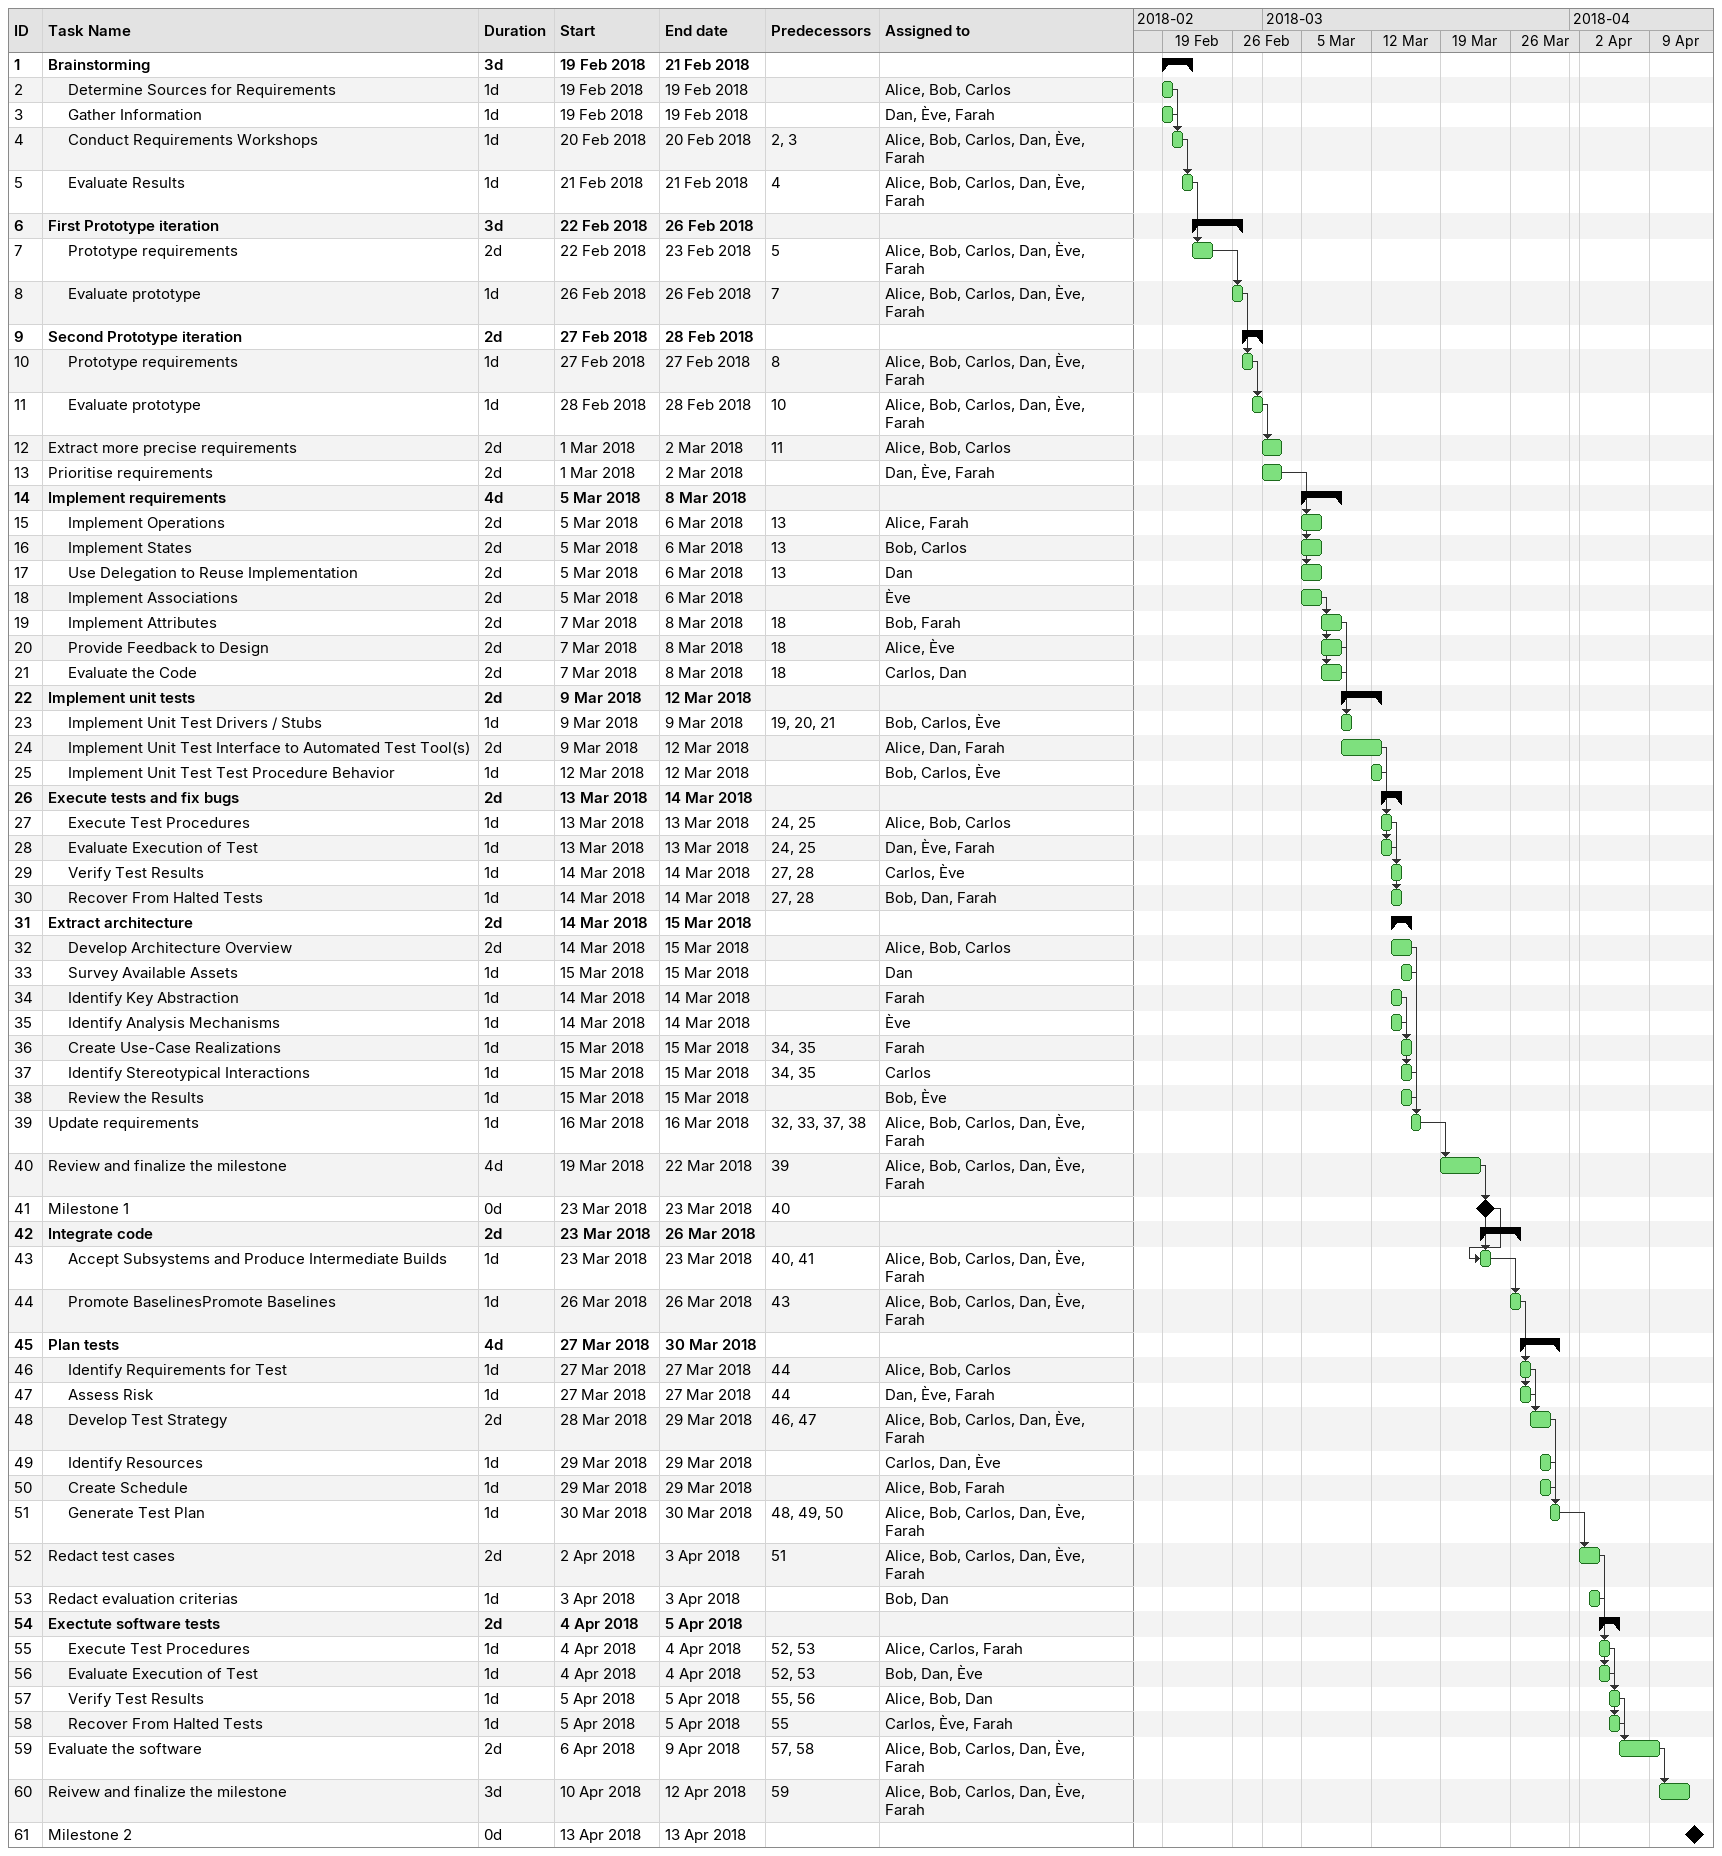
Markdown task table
| ID | Level | Task | Duration | Start | Finish | Predecessors | Resources |
|---|---|---|---|---|---|---|---|
| 1 | 1 | **Brainstorming** | 3d | 2018-02-19 | 2018-02-21 |  |  |
| 2 | 2 | Determine Sources for Requirements | 1d | 2018-02-19 | 2018-02-19 |  | Alice, Bob, Carlos |
| 3 | 2 | Gather Information | 1d | 2018-02-19 | 2018-02-19 |  | Dan, Ève, Farah |
| 4 | 2 | Conduct Requirements Workshops | 1d | 2018-02-20 | 2018-02-20 | 2, 3 | Alice, Bob, Carlos, Dan, Ève, Farah |
| 5 | 2 | Evaluate Results | 1d | 2018-02-21 | 2018-02-21 | 4 | Alice, Bob, Carlos, Dan, Ève, Farah |
| 6 | 1 | **First Prototype iteration** | 3d | 2018-02-22 | 2018-02-26 |  |  |
| 7 | 2 | Prototype requirements | 2d | 2018-02-22 | 2018-02-23 | 5 | Alice, Bob, Carlos, Dan, Ève, Farah |
| 8 | 2 | Evaluate prototype | 1d | 2018-02-26 | 2018-02-26 | 7 | Alice, Bob, Carlos, Dan, Ève, Farah |
| 9 | 1 | **Second Prototype iteration** | 2d | 2018-02-27 | 2018-02-28 |  |  |
| 10 | 2 | Prototype requirements | 1d | 2018-02-27 | 2018-02-27 | 8 | Alice, Bob, Carlos, Dan, Ève, Farah |
| 11 | 2 | Evaluate prototype | 1d | 2018-02-28 | 2018-02-28 | 10 | Alice, Bob, Carlos, Dan, Ève, Farah |
| 12 | 1 | Extract more precise requirements | 2d | 2018-03-01 | 2018-03-02 | 11 | Alice, Bob, Carlos |
| 13 | 1 | Prioritise requirements | 2d | 2018-03-01 | 2018-03-02 |  | Dan, Ève, Farah |
| 14 | 1 | **Implement requirements** | 4d | 2018-03-05 | 2018-03-08 |  |  |
| 15 | 2 | Implement Operations | 2d | 2018-03-05 | 2018-03-06 | 13 | Alice, Farah |
| 16 | 2 | Implement States | 2d | 2018-03-05 | 2018-03-06 | 13 | Bob, Carlos |
| 17 | 2 | Use Delegation to Reuse Implementation | 2d | 2018-03-05 | 2018-03-06 | 13 | Dan |
| 18 | 2 | Implement Associations | 2d | 2018-03-05 | 2018-03-06 |  | Ève |
| 19 | 2 | Implement Attributes | 2d | 2018-03-07 | 2018-03-08 | 18 | Bob, Farah |
| 20 | 2 | Provide Feedback to Design | 2d | 2018-03-07 | 2018-03-08 | 18 | Alice, Ève |
| 21 | 2 | Evaluate the Code | 2d | 2018-03-07 | 2018-03-08 | 18 | Carlos, Dan |
| 22 | 1 | **Implement unit tests** | 2d | 2018-03-09 | 2018-03-12 |  |  |
| 23 | 2 | Implement Unit Test Drivers / Stubs | 1d | 2018-03-09 | 2018-03-09 | 19, 20, 21 | Bob, Carlos, Ève |
| 24 | 2 | Implement Unit Test Interface to Automated Test Tool(s) | 2d | 2018-03-09 | 2018-03-12 |  | Alice, Dan, Farah |
| 25 | 2 | Implement Unit Test Test Procedure Behavior | 1d | 2018-03-12 | 2018-03-12 |  | Bob, Carlos, Ève |
| 26 | 1 | **Execute tests and fix bugs** | 2d | 2018-03-13 | 2018-03-14 |  |  |
| 27 | 2 | Execute Test Procedures | 1d | 2018-03-13 | 2018-03-13 | 24, 25 | Alice, Bob, Carlos |
| 28 | 2 | Evaluate Execution of Test | 1d | 2018-03-13 | 2018-03-13 | 24, 25 | Dan, Ève, Farah |
| 29 | 2 | Verify Test Results | 1d | 2018-03-14 | 2018-03-14 | 27, 28 | Carlos, Ève |
| 30 | 2 | Recover From Halted Tests | 1d | 2018-03-14 | 2018-03-14 | 27, 28 | Bob, Dan, Farah |
| 31 | 1 | **Extract architecture** | 2d | 2018-03-14 | 2018-03-15 |  |  |
| 32 | 2 | Develop Architecture Overview | 2d | 2018-03-14 | 2018-03-15 |  | Alice, Bob, Carlos |
| 33 | 2 | Survey Available Assets | 1d | 2018-03-15 | 2018-03-15 |  | Dan |
| 34 | 2 | Identify Key Abstraction | 1d | 2018-03-14 | 2018-03-14 |  | Farah |
| 35 | 2 | Identify Analysis Mechanisms | 1d | 2018-03-14 | 2018-03-14 |  | Ève |
| 36 | 2 | Create Use-Case Realizations | 1d | 2018-03-15 | 2018-03-15 | 34, 35 | Farah |
| 37 | 2 | Identify Stereotypical Interactions | 1d | 2018-03-15 | 2018-03-15 | 34, 35 | Carlos |
| 38 | 2 | Review the Results | 1d | 2018-03-15 | 2018-03-15 |  | Bob, Ève |
| 39 | 1 | Update requirements | 1d | 2018-03-16 | 2018-03-16 | 32, 33, 37, 38 | Alice, Bob, Carlos, Dan, Ève, Farah |
| 40 | 1 | Review and finalize the milestone | 4d | 2018-03-19 | 2018-03-22 | 39 | Alice, Bob, Carlos, Dan, Ève, Farah |
| 41 | 1 | Milestone 1 | 0d | 2018-03-23 | 2018-03-23 | 40 |  |
| 42 | 1 | **Integrate code** | 2d | 2018-03-23 | 2018-03-26 |  |  |
| 43 | 2 | Accept Subsystems and Produce Intermediate Builds | 1d | 2018-03-23 | 2018-03-23 | 40, 41 | Alice, Bob, Carlos, Dan, Ève, Farah |
| 44 | 2 | Promote BaselinesPromote Baselines | 1d | 2018-03-26 | 2018-03-26 | 43 | Alice, Bob, Carlos, Dan, Ève, Farah |
| 45 | 1 | **Plan tests** | 4d | 2018-03-27 | 2018-03-30 |  |  |
| 46 | 2 | Identify Requirements for Test | 1d | 2018-03-27 | 2018-03-27 | 44 | Alice, Bob, Carlos |
| 47 | 2 | Assess Risk | 1d | 2018-03-27 | 2018-03-27 | 44 | Dan, Ève, Farah |
| 48 | 2 | Develop Test Strategy | 2d | 2018-03-28 | 2018-03-29 | 46, 47 | Alice, Bob, Carlos, Dan, Ève, Farah |
| 49 | 2 | Identify Resources | 1d | 2018-03-29 | 2018-03-29 |  | Carlos, Dan, Ève |
| 50 | 2 | Create Schedule | 1d | 2018-03-29 | 2018-03-29 |  | Alice, Bob, Farah |
| 51 | 2 | Generate Test Plan | 1d | 2018-03-30 | 2018-03-30 | 48, 49, 50 | Alice, Bob, Carlos, Dan, Ève, Farah |
| 52 | 1 | Redact test cases | 2d | 2018-04-02 | 2018-04-03 | 51 | Alice, Bob, Carlos, Dan, Ève, Farah |
| 53 | 1 | Redact evaluation criterias | 1d | 2018-04-03 | 2018-04-03 |  | Bob, Dan |
| 54 | 1 | **Exectute software tests** | 2d | 2018-04-04 | 2018-04-05 |  |  |
| 55 | 2 | Execute Test Procedures | 1d | 2018-04-04 | 2018-04-04 | 52, 53 | Alice, Carlos, Farah |
| 56 | 2 | Evaluate Execution of Test | 1d | 2018-04-04 | 2018-04-04 | 52, 53 | Bob, Dan, Ève |
| 57 | 2 | Verify Test Results | 1d | 2018-04-05 | 2018-04-05 | 55, 56 | Alice, Bob, Dan |
| 58 | 2 | Recover From Halted Tests | 1d | 2018-04-05 | 2018-04-05 | 55 | Carlos, Ève, Farah |
| 59 | 1 | Evaluate the software | 2d | 2018-04-06 | 2018-04-09 | 57, 58 | Alice, Bob, Carlos, Dan, Ève, Farah |
| 60 | 1 | Reivew and finalize the milestone | 3d | 2018-04-10 | 2018-04-12 | 59 | Alice, Bob, Carlos, Dan, Ève, Farah |
| 61 | 1 | Milestone 2 | 0d | 2018-04-13 | 2018-04-13 |  |  |
